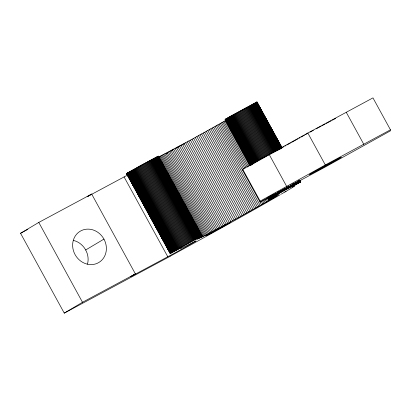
<?xml version="1.0" encoding="UTF-8"?>
<svg xmlns="http://www.w3.org/2000/svg" width="411" height="411" viewBox="0 0 411 411"><rect width="100%" height="100%" fill="white"/><g stroke="black" fill="none" stroke-linecap="round" stroke-linejoin="round"><path stroke-width="0.62" d="M242.603 170.231L242.654 169.193L307.834 133.02L372.967 97.88L390.45 129.814L390.399 130.852L325.214 167.03L260.086 202.166L260.137 201.128L242.654 169.193M181.385 247.715L170.231 253.489L126.593 173.555L142.951 164.282L158.441 156.165L202.613 236.772L238.966 217.332L272.514 198.539L278.761 194.598L268.809 199.356L284.725 190.267L300.739 181.868L299.799 180.172M250.34 165.592L225.1 119.493L229.734 116.709L257.029 102.031L281.951 147.59M268.794 199.345L267.885 197.64M158.405 156.211L158.163 156.386M202.613 236.772L196.812 239.495L202.15 236.001L199.016 237.501L170.211 253.484L126.542 173.601M257.019 102.051L256.259 102.56M281.288 194.12L286.041 191.326A64.938 1.135 -28.7 0 0 292.149 186.913L291.856 187.051L300.739 181.868M181.523 247.638L181.292 247.802A64.938 1.135 -28.7 0 0 188.906 244.463L195.975 240.887A22.631 0.396 -28.7 0 1 187.796 245.778A22.631 0.396 -28.7 0 1 167.796 256.767L130.837 276.598L135.383 273.89L91.674 194.054L38.783 222.433L20.55 233.284L64.26 313.12L170.097 256.336M158.035 156.473L157.505 156.802M91.674 194.054L87.132 196.761L124.086 176.93A22.631 0.396 -28.7 0 0 127.379 175.153M85.683 249.98L103.947 239.11A18.207 16.383 59.2 0 0 75.526 235.601L75.167 236.15A18.207 16.383 59.2 0 0 75.069 254.609A18.207 16.383 59.2 0 0 90.744 264.602L91.401 264.602A18.207 16.383 59.2 0 0 103.947 239.11M64.26 313.12L82.493 302.27L135.383 273.89M254.358 103.69L254.697 103.495M284.818 192.04L286.041 191.326M158.903 156.935L190.432 140.13L226.004 120.325M166.455 153.498L166.815 153.293M167.19 153.082L167.575 152.861M280.466 148.633L283.816 146.758M284.936 146.131L286.051 145.504M287.166 144.877L290.515 143.002M291.635 142.376L297.775 138.933M298.889 138.312L300.004 137.685M301.124 137.058L304.474 135.183M305.589 134.556L307.264 133.616M260.137 201.128L325.322 164.955L390.45 129.814M169.224 151.936L169.661 151.695M170.103 151.448L170.555 151.197M171.469 150.688L171.937 150.431M172.409 150.174L173.838 149.383M175.281 148.597L175.759 148.335M176.237 148.073L177.182 147.559M177.655 147.302L180.342 145.854M20.55 233.284L27.871 229.353M180.763 145.633L181.174 145.412M310.053 132.116L313.398 130.328M316.182 128.838L321.202 126.162M322.316 125.566L325.101 124.076M326.216 123.48L331.235 120.798M332.35 120.202L335.695 118.419M181.58 145.196L181.97 144.991M182.35 144.785L182.72 144.595M183.075 144.405L183.419 144.225M183.748 144.05L184.364 143.732M227.144 118.563L227.463 118.399M226.569 118.851L225.1 119.519M128.032 172.964L127.538 173.206M127.143 173.396L126.521 173.653M346.35 112.45L363.833 144.384M307.834 133.02L325.322 164.955M256.911 102.051L281.915 147.621M299.696 180.198L300.693 181.919M256.824 102.082L281.756 147.626M299.609 180.234L300.631 181.965M256.839 102.19L259.3 106.685M259.916 107.81L261.761 111.186M262.377 112.311L264.227 115.681M264.838 116.806L266.379 119.616M266.996 120.742L267.612 121.867M268.224 122.992L268.84 124.117M269.457 125.242L270.073 126.367M270.69 127.492L271.306 128.612M271.918 129.737L273.767 133.113M274.384 134.238L276.228 137.608M276.844 138.733L278.694 142.108M279.305 143.234L281.155 146.604M256.711 102.128L281.643 147.672M299.501 180.28L300.42 181.965M256.577 102.19L281.818 148.294M299.362 180.342L300.287 182.027M256.418 102.267L281.658 148.366M299.203 180.414L300.128 182.104M256.233 102.349L281.165 147.893M299.018 180.501L299.943 182.186M256.027 102.452L280.96 147.991M298.812 180.604L299.737 182.289M255.796 102.565L281.037 148.669M298.581 180.717L299.506 182.402M255.544 102.688L280.785 148.792M298.329 180.84L299.254 182.525M255.267 102.827L280.199 148.366M298.052 180.979L298.977 182.664M254.969 102.976L280.21 149.08M298.062 181.688L298.679 182.813M254.65 103.14L279.891 149.244M297.441 181.287L298.36 182.977M254.311 103.315L279.552 149.414M297.405 182.027L298.021 183.152M253.952 103.5L279.192 149.599M296.737 181.647L297.662 183.337M253.572 103.695L278.812 149.799M296.665 182.407L297.281 183.532M253.176 103.901L278.417 150.005M295.961 182.052L296.886 183.738M252.755 104.122L277.995 150.226M295.848 182.833L296.465 183.958M252.323 104.348L277.564 150.452M295.108 182.499L296.028 184.185M251.866 104.589L277.106 150.688M294.959 183.301L295.576 184.426M251.398 104.836L276.639 150.94M294.184 182.982L295.108 184.673M250.91 105.093L276.151 151.197M293.695 183.239L294.62 184.929M250.412 105.355L275.653 151.459M293.197 183.506L294.122 185.191M249.893 105.632L275.134 151.736M292.683 183.779L293.603 185.469M249.364 105.915L274.605 152.013M292.154 184.061L293.074 185.751M248.825 106.202L274.065 152.306M291.918 184.914L292.534 186.039M248.27 106.5L273.51 152.599M291.055 184.647L291.98 186.337M247.705 106.803L272.945 152.902M290.49 184.95L291.414 186.64M247.129 107.112L272.37 153.216M290.223 185.823L290.839 186.948M246.543 107.425L271.789 153.529M289.642 186.137L290.253 187.262M245.953 107.744L271.193 153.848M288.738 185.895L289.663 187.58M245.352 108.072L270.592 154.171M288.137 186.219L289.061 187.909M244.745 108.401L269.986 154.5M287.53 186.548L288.455 188.238M244.134 108.73L286.755 186.563M287.227 187.442L287.844 188.567M243.512 109.069L268.753 155.168M286.303 187.216L287.222 188.906M242.891 109.403L268.136 155.507M285.989 188.12L286.601 189.24M242.269 109.747L267.51 155.846M285.054 187.894L285.979 189.584M241.642 110.086L266.883 156.19M284.427 188.238L285.352 189.923M241.016 110.431L266.256 156.534M283.801 188.582L284.725 190.267M240.389 110.775L265.629 156.879M283.482 189.486L284.099 190.612M239.762 111.119L265.003 157.218M282.547 189.266L283.472 190.956M239.14 111.458L264.381 157.562M282.234 190.17L282.85 191.295M238.519 111.802L263.759 157.906M281.304 189.954L282.229 191.639M237.902 112.141L263.143 158.245M280.687 190.293L281.612 191.978M237.291 112.48L262.531 158.584M280.076 190.632L280.996 192.317M236.685 112.814L261.925 158.918M279.778 191.526L280.389 192.651M236.084 113.148L261.324 159.252M278.869 191.3L279.793 192.985M235.493 113.477L260.733 159.581M278.278 191.629L279.203 193.314M234.907 113.801L260.148 159.905M277.692 191.952L278.617 193.638M234.332 114.119L259.572 160.223M277.425 192.831L278.042 193.956M233.772 114.438L259.012 160.537M276.865 193.149L277.482 194.275M233.217 114.746L258.457 160.845M276.002 192.893L276.927 194.583M232.677 115.049L257.918 161.148M275.462 193.196L276.387 194.886M232.148 115.342L257.389 161.446M275.242 194.054L275.858 195.179M275.478 195.292L276.094 196.412M231.634 115.635L256.875 161.734M274.425 193.781L275.344 195.472M274.877 195.651L275.493 196.777M231.136 115.912L256.377 162.016M273.921 194.064L274.846 195.749M230.653 116.19L255.894 162.294M273.438 194.336L274.363 196.026M274.214 196.047L274.831 197.172M230.186 116.452L255.426 162.556M272.971 194.603L273.896 196.288M273.5 196.473L274.111 197.599M229.734 116.709L254.974 162.813M272.519 194.86L273.443 196.545M229.302 116.96L254.543 163.059M272.395 195.672L273.012 196.797M272.724 196.931L273.341 198.051M228.886 117.197L254.126 163.301M271.671 195.348L272.596 197.033M228.49 117.423L253.731 163.527M271.275 195.574L272.2 197.259M271.897 197.414L272.514 198.539M228.11 117.644L253.351 163.742M270.9 195.79L271.82 197.48M227.756 117.849L252.996 163.953M270.541 196.001L271.466 197.686M227.417 118.044L252.657 164.148M270.207 196.196L271.126 197.881M271.013 197.927L271.63 199.052M227.103 118.229L252.344 164.333M269.888 196.381L270.813 198.066M226.81 118.404L252.051 164.508M269.595 196.556L270.52 198.241M226.538 118.563L251.779 164.667M269.323 196.715L270.248 198.4M270.078 198.467L270.695 199.592M226.286 118.717L251.527 164.816M269.071 196.864L269.996 198.554M226.06 118.851L251.301 164.955M268.845 197.003L269.77 198.688M225.855 118.979L251.095 165.083M268.64 197.126L269.565 198.816M225.675 119.092L250.916 165.191M268.46 197.239L269.385 198.929M225.516 119.19L250.756 165.294M268.306 197.342L269.226 199.027M268.789 198.472L269.708 200.162M225.387 119.277L250.628 165.381M268.172 197.429L269.097 199.114M225.274 119.349L250.515 165.453M268.064 197.501L268.984 199.186M225.598 120.017L226.214 121.142M226.831 122.267L228.675 125.643M229.292 126.768L231.136 130.138M231.753 131.263L250.222 164.996M268.383 198.169L269 199.294M225.192 119.411L250.371 165.561M267.977 197.563L268.912 199.325M224.966 120.916L249.59 165.895M267.14 197.943L268.676 200.753M223.887 121.538L248.511 166.517M266.056 198.559L267.597 201.375M222.757 122.18L247.381 167.159M264.925 199.207L266.467 202.017M221.586 122.848L245.901 167.262M263.754 199.869L265.295 202.685M220.373 123.536L244.997 168.515M262.542 200.558L264.083 203.373M219.114 124.245L243.744 169.224M261.288 201.272L262.824 204.082M217.825 124.975L261.53 204.812M216.494 125.72L260.204 205.557M215.128 126.49L258.838 206.327M213.73 127.271L257.44 207.108M212.302 128.068L256.012 207.904M210.848 128.879L254.558 208.716M209.369 129.706L253.073 209.543M207.863 130.544L251.573 210.381M206.337 131.392L250.042 211.228M204.791 132.244L248.501 212.081M203.229 133.107L246.939 212.944M201.652 133.981L245.362 213.818M200.065 134.854L243.774 214.691M198.467 135.733L242.177 215.57M196.864 136.611L240.574 216.448M195.256 137.495L238.966 217.332M193.648 138.373L237.358 218.21M192.04 139.257L235.75 219.094M190.432 140.13L234.142 219.967M188.834 141.004L232.544 220.841M187.241 141.867L230.951 221.704M185.659 142.73L229.369 222.567M184.092 143.578L227.802 223.414M182.541 144.42L226.245 224.257M181.004 145.247L224.714 225.084M179.489 146.064L223.199 225.901M177.994 146.866L221.704 226.702M176.53 147.657L220.234 227.494M175.086 148.428L218.796 228.264M173.673 149.183L217.383 229.019M172.296 149.917L216.006 229.754M170.95 150.637L214.66 230.473M169.635 151.33L213.345 231.167M168.366 152.008L212.076 231.845M167.133 152.656L210.843 232.492M165.941 153.288L209.651 233.124M164.79 153.889L208.5 233.725M163.686 154.464L207.396 234.301M162.633 155.019L206.343 234.856M161.621 155.538L205.33 235.375M160.665 156.036L204.375 235.873M159.761 156.499L203.466 236.335M158.379 156.17L202.114 236.048M158.312 156.19L202.058 236.094M158.225 156.226L201.976 236.15M158.107 156.278L201.816 236.114M157.968 156.339L201.678 236.176M157.803 156.416L201.513 236.253M157.613 156.504L201.816 237.178M157.403 156.606L201.113 236.443M157.172 156.719L200.881 236.556M156.915 156.848L201.071 237.553M156.637 156.987L200.342 236.823M156.334 157.141L200.044 236.977M156.01 157.305L199.72 237.142M155.671 157.48L199.381 237.317M199.14 237.085L199.756 238.21M155.307 157.665L199.016 237.501M154.921 157.865L198.631 237.702M154.521 158.076L198.23 237.912M154.099 158.292L197.809 238.128M153.663 158.523L197.372 238.359M153.205 158.764L196.915 238.601M152.733 159.011L196.443 238.848M152.245 159.273L195.955 239.11M151.741 159.54L195.451 239.377M151.222 159.812L194.932 239.649M150.693 160.095L194.403 239.932M150.149 160.388L193.858 240.224M149.594 160.686L193.304 240.522M149.023 160.989L192.733 240.825M148.448 161.297L192.158 241.134M147.862 161.615L191.572 241.452M147.266 161.934L190.976 241.771M146.665 162.263L190.375 242.1M146.059 162.592L189.769 242.428M145.443 162.926L189.152 242.762M144.826 163.259L188.536 243.096M144.204 163.599L187.914 243.435M143.578 163.938L187.288 243.774M142.951 164.282L186.661 244.119M142.324 164.626L186.034 244.463M141.697 164.965L185.407 244.802M141.076 165.309L184.786 245.146M140.449 165.654L184.159 245.49M139.827 165.993L183.537 245.829M139.216 166.337L182.921 246.174M138.605 166.671L182.309 246.508M137.998 167.01L181.708 246.847M137.397 167.339L181.107 247.175M136.806 167.667L180.516 247.504M136.226 167.991L179.936 247.828M135.656 168.31L179.366 248.146M135.091 168.623L178.8 248.46M134.541 168.931L178.251 248.768M134.001 169.234L177.711 249.071M133.477 169.527L177.187 249.364M132.969 169.815L176.679 249.652M132.47 170.097L176.18 249.934M131.988 170.37L175.697 250.207M131.525 170.632L175.235 250.469M131.078 170.889L174.788 250.725M130.647 171.135L174.356 250.972M130.236 171.372L173.945 251.208M129.84 171.598L173.55 251.434M129.465 171.813L173.175 251.65M129.111 172.019L172.82 251.856M128.782 172.214L172.486 252.051M128.468 172.394L172.178 252.231M128.175 172.569L171.885 252.405M127.908 172.728L171.618 252.565M127.662 172.877L171.372 252.714M127.441 173.01L171.151 252.847M127.24 173.134L170.95 252.971M127.061 173.242L170.77 253.078M126.912 173.339L170.616 253.176M126.778 173.427L170.488 253.263M126.675 173.499L170.385 253.335M126.593 173.555L170.339 253.459M124.086 176.93L167.796 256.767M38.783 222.433L82.493 302.27M73.322 240.389A18.207 16.373 59.2 0 1 87.466 264.191M280.353 194.619A146.414 2.481 -28.7 0 1 170.159 256.223M206.147 235.719L230.617 222.336L206.147 235.719M317.266 170.683A18.207 0.319 -28.7 0 0 341.238 157.254A18.207 0.319 -28.7 0 0 317.297 170.041A18.207 0.319 -28.7 0 0 317.266 170.683"/></g></svg>
